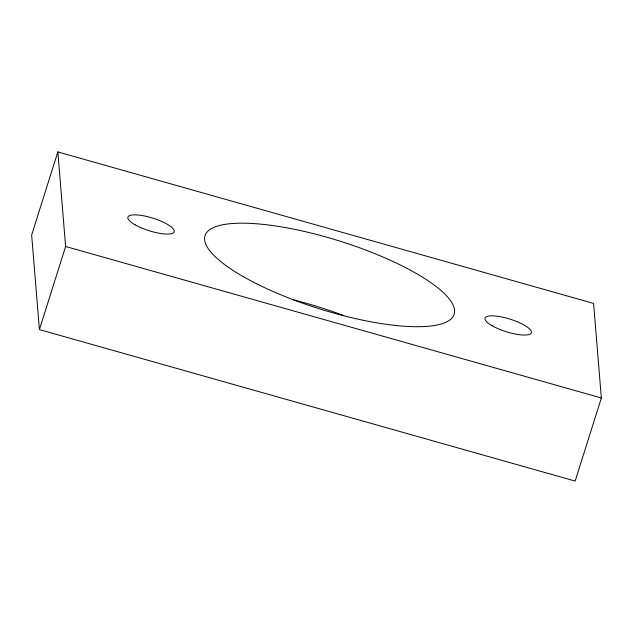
<?xml version="1.0" encoding="UTF-8"?>
<svg xmlns="http://www.w3.org/2000/svg" width="633" height="633" viewBox="0 0 633 633"><rect width="100%" height="100%" fill="white"/><g stroke="black" fill="none" stroke-linecap="round" stroke-linejoin="round"><path stroke-width="0.95" d="M57.848 151.928L31.65 235.033L39.412 329.587L575.152 481.072L601.35 397.967L593.588 303.413L57.848 151.928L65.618 246.482L39.412 329.587M65.618 246.482L601.35 397.967M293.237 299.757A130.635 35.353 17.5 0 1 343.703 315.574M243.404 276.7A130.635 35.353 17.5 0 0 451.147 318.882A130.635 35.353 17.5 0 0 294.25 229.265A130.635 35.353 17.5 0 0 243.404 276.7M492.173 325.766A24.26 6.567 17.5 0 0 530.755 333.599A24.26 6.567 17.5 0 0 501.613 316.959A24.26 6.567 17.5 0 0 492.173 325.766M135.019 224.778A24.26 6.567 17.5 0 0 173.6 232.612A24.26 6.567 17.5 0 0 144.459 215.972A24.26 6.567 17.5 0 0 135.019 224.778"/></g></svg>
